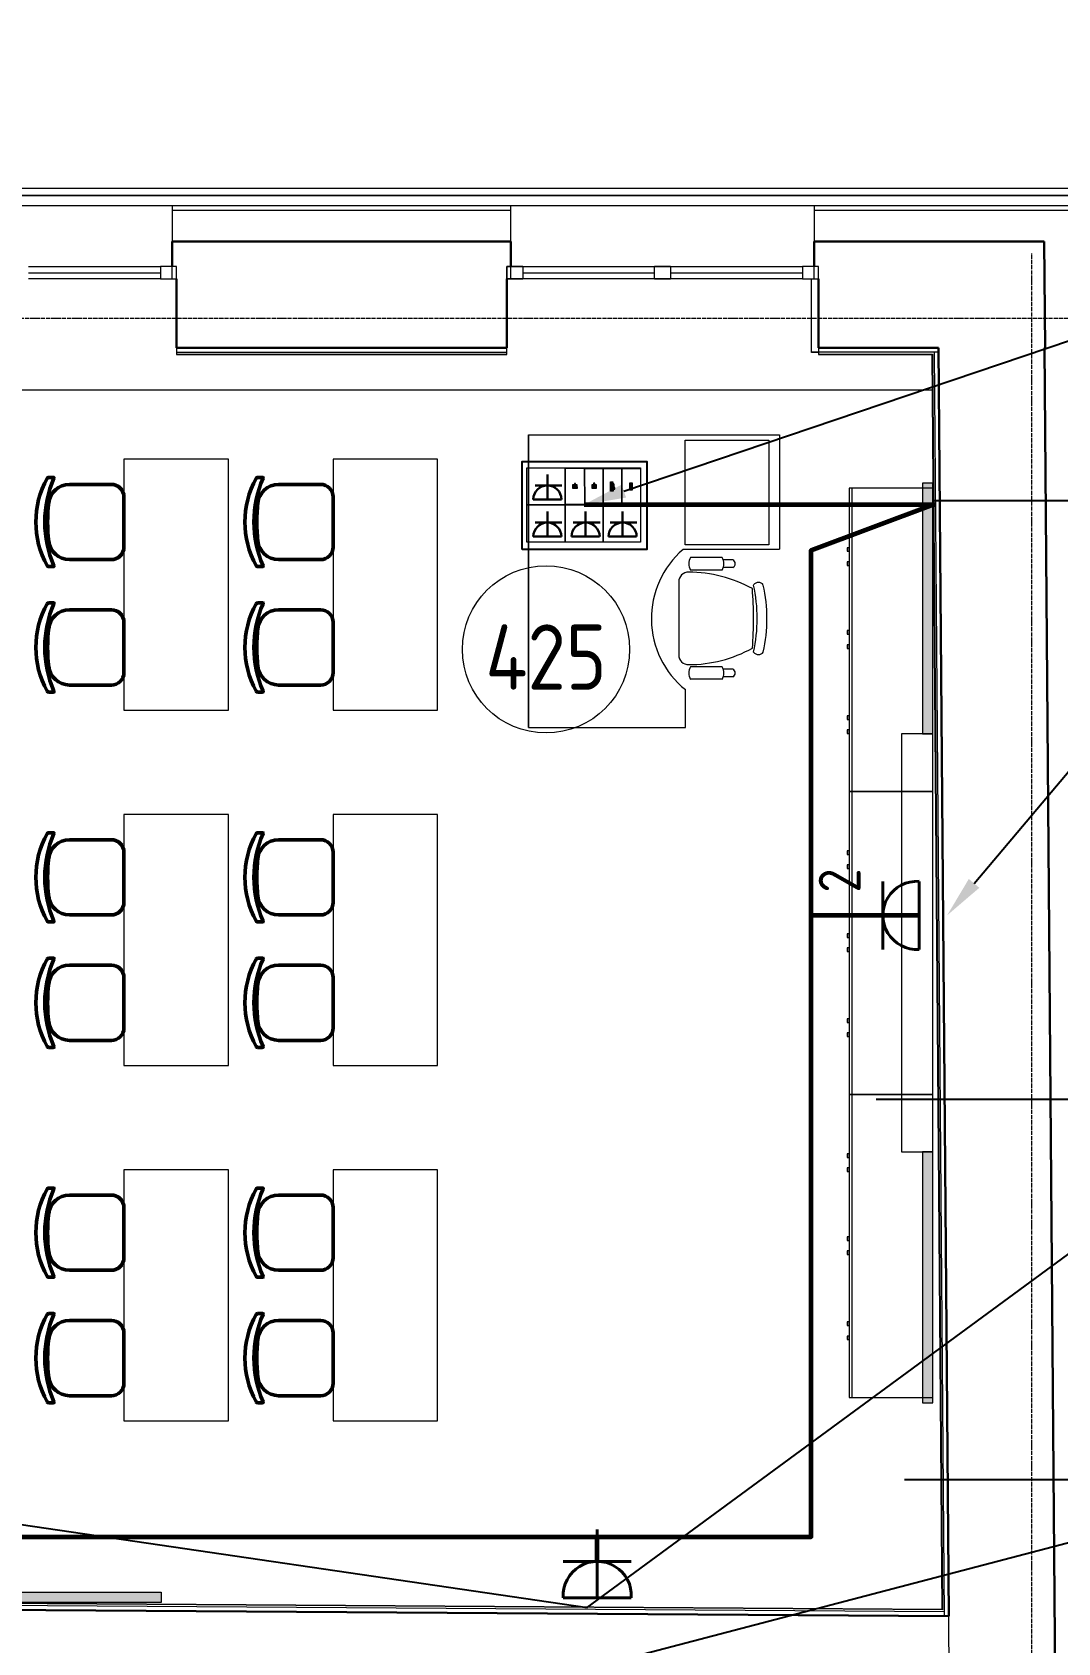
# Model space of a CAD drawing. Header units: millimetres. Extents: x -32 to 417638015, y -35 to 175284279.
# Drawn here: x 417441237 to 417446141, y 175268493 to 175276199 of the extents above; entities that cross this region are included whole.
import ezdxf
from ezdxf import colors
from ezdxf.entities.mleader import LeaderData, LeaderLine
from ezdxf.math import Vec2, Vec3

# ---------------------------------------------------------------- set-up
doc = ezdxf.new("R2010")
doc.units = ezdxf.units.MM
doc.linetypes.add('ADSK_Линия сетки', pattern=[25, 20, -2.5, 0, -2.5])
for name, color, linetype, lineweight in [('_ Окна', 7, 'Continuous', 9), ('_ЭМ_В полу', 26, 'Кабель в трубе', 60), ('_ЭМ_гофра', 5, 'Continuous', 60), ('Аннотация', 7, 'Continuous', 18), ('Окна', 7, 'Continuous', 9), ('Оси', 253, 'Continuous', 9), ('Перекрытие', 7, 'Continuous', 18), ('Стены внутренние', 7, 'Continuous', 18), ('Стены наружные', 7, 'Continuous', 18), ('Стены несущие', 7, 'Continuous', 30), ('Стены отделка', 7, 'Continuous', 30), ('Стены штриховка', 7, 'Continuous', 9), ('ТХ', 5, 'Continuous', 0), ('ТХ_Задание ЭОМ_СС', 6, 'Continuous', 0), ('ШТРИХОВКА', 252, 'Continuous', 15), ('Электро', 250, 'Continuous', 25), ('ЭМ', 5, 'Continuous', 40), ('ЭОМ_Кабель Быт. розеток', 5, 'Continuous', 30), ('ЭОМ_Кабель для СУП', 150, 'Continuous', 9)]:
    doc.layers.add(name, color=color, linetype=linetype, lineweight=lineweight)
for name, color, linetype in [('_ЭМ_Надписи', 7, 'Continuous'), ('PDF _СС_розетки', 7, 'Continuous'), ('ВНУТРЯНКА', 1, 'Continuous')]:
    doc.layers.add(name, color=color, linetype=linetype)
doc.layers.add('PDF _ЭОМ _розетки', color=7, linetype='Continuous', true_color=0xeb0000)
doc.layers.add('Линии', color=7, linetype='Continuous', lineweight=9, true_color=0x00a600)
doc.styles.add('ELine', font='txt.shx')
doc.styles.add('GOST Common', font='GOST_Common.ttf', dxfattribs={"width": 0.9, "height": 350})
doc.styles.add('ЭОМ', font='isocpeur.ttf', dxfattribs={"width": 0.85, "height": 250})
doc.linetypes.add('TRAY', pattern='A,12.119257,["_",ELine,S=4.5,R=90,X=0,Y=-1.555839],0.750382,["_",ELine,S=4.5,R=0,X=0,Y=-0.805849],1.314849,["_",ELine,S=4.5,R=0,X=0,Y=-0.805849],2.250029,["_",ELine,S=4.5,R=90,X=0,Y=-1.555839],13.565483', length=30)
doc.linetypes.add('Кабель в трубе', pattern='A,8,[133,ltypeshp.shx,S=1,R=0,X=10,Y=1.3],-3,[130,ltypeshp.shx,S=1.5,R=-45,X=-1.5,Y=0],8', length=19)

# ---------------------------------------------------------------- blocks, each defined once
blk = doc.blocks.new('_ЭМ_ТХ2_4 Этаж')
at = {"lineweight": 0}
h = blk.add_hatch(color=8, dxfattribs=at)
h.dxf.hatch_style = 1
h.paths.add_polyline_path([(61292, 42347.2), (61242, 42347.2), (61242, 41147.2), (61292, 41147.2)])
h = blk.add_hatch(color=8, dxfattribs=at)
h.dxf.hatch_style = 1
h.paths.add_polyline_path([(61292, 39147.2), (61242, 39147.2), (61242, 37947.2), (61292, 37947.2)])
h = blk.add_hatch(color=8, dxfattribs=at)
h.dxf.hatch_style = 1
h.paths.add_polyline_path([(57601.1, 37041.7), (57601.1, 36991.7), (56401.1, 36991.7), (56401.1, 37041.7)])
at = {"color": 8, "linetype": 'Continuous', "lineweight": 5}
for p, q in [((59357.8, 41178.3), (59357.8, 42578.3)), ((59357.8, 42578.3), (59357.8, 41178.3)), ((59357.8, 42578.3), (60557.8, 42578.3)), ((60557.8, 42578.3), (60557.8, 42030.4)), ((60096.8, 42030.4), (60557.8, 42030.4)), ((60107.8, 41178.3), (60107.8, 41359.2)), ((59357.8, 41178.3), (60107.8, 41178.3)), ((59357.8, 41178.3), (60107.8, 41178.3))]:
    blk.add_line(p, q, dxfattribs=at)
at = {"color": 8, "linetype": 'ByBlock', "lineweight": -2}
for p, q in [((57063.8, 42374.6), (57085.5, 42374.6)), ((57063.8, 42374.6), (57085.5, 42374.6)), ((57362.8, 42341.1), (57162.5, 42341.1)), ((57362.8, 42341.1), (57162.5, 42341.1)), ((58063.8, 42374.6), (58085.5, 42374.6)), ((58063.8, 42374.6), (58085.5, 42374.6)), ((58362.8, 42341.1), (58162.5, 42341.1)), ((58362.8, 42341.1), (58162.5, 42341.1)), ((57422.8, 42281.2), (57422.8, 42041.1)), ((57422.8, 42281.2), (57422.8, 42041.1)), ((58422.8, 42281.2), (58422.8, 42041.1)), ((58422.8, 42281.2), (58422.8, 42041.1)), ((57063.8, 41947.6), (57085.5, 41947.6)), ((57063.8, 41947.6), (57085.5, 41947.6)), ((57362.8, 41981.1), (57162.5, 41981.1)), ((57362.8, 41981.1), (57162.5, 41981.1)), ((58063.8, 41947.6), (58085.5, 41947.6)), ((58063.8, 41947.6), (58085.5, 41947.6)), ((58362.8, 41981.1), (58162.5, 41981.1)), ((58362.8, 41981.1), (58162.5, 41981.1)), ((57063.8, 41774.6), (57085.5, 41774.6)), ((57063.8, 41774.6), (57085.5, 41774.6)), ((58063.8, 41774.6), (58085.5, 41774.6)), ((58063.8, 41774.6), (58085.5, 41774.6)), ((57362.8, 41741.1), (57162.5, 41741.1)), ((57362.8, 41741.1), (57162.5, 41741.1)), ((58362.8, 41741.1), (58162.5, 41741.1)), ((58362.8, 41741.1), (58162.5, 41741.1)), ((57422.8, 41681.2), (57422.8, 41441.1)), ((57422.8, 41681.2), (57422.8, 41441.1)), ((58422.8, 41681.2), (58422.8, 41441.1)), ((58422.8, 41681.2), (58422.8, 41441.1)), ((57362.8, 41381.1), (57162.5, 41381.1)), ((57362.8, 41381.1), (57162.5, 41381.1)), ((58362.8, 41381.1), (58162.5, 41381.1)), ((58362.8, 41381.1), (58162.5, 41381.1)), ((57063.8, 41347.6), (57085.5, 41347.6)), ((57063.8, 41347.6), (57085.5, 41347.6)), ((58063.8, 41347.6), (58085.5, 41347.6)), ((58063.8, 41347.6), (58085.5, 41347.6)), ((57063.8, 40674.6), (57085.5, 40674.6)), ((57063.8, 40674.6), (57085.5, 40674.6)), ((57362.8, 40641.1), (57162.5, 40641.1)), ((57362.8, 40641.1), (57162.5, 40641.1)), ((58063.8, 40674.6), (58085.5, 40674.6)), ((58063.8, 40674.6), (58085.5, 40674.6)), ((58362.8, 40641.1), (58162.5, 40641.1)), ((58362.8, 40641.1), (58162.5, 40641.1)), ((57422.8, 40581.2), (57422.8, 40341.1)), ((57422.8, 40581.2), (57422.8, 40341.1)), ((58422.8, 40581.2), (58422.8, 40341.1)), ((58422.8, 40581.2), (58422.8, 40341.1)), ((57063.8, 40247.6), (57085.5, 40247.6)), ((57063.8, 40247.6), (57085.5, 40247.6)), ((57362.8, 40281.1), (57162.5, 40281.1)), ((57362.8, 40281.1), (57162.5, 40281.1)), ((58063.8, 40247.6), (58085.5, 40247.6)), ((58063.8, 40247.6), (58085.5, 40247.6)), ((58362.8, 40281.1), (58162.5, 40281.1)), ((58362.8, 40281.1), (58162.5, 40281.1)), ((57063.8, 40074.6), (57085.5, 40074.6)), ((57063.8, 40074.6), (57085.5, 40074.6)), ((58063.8, 40074.6), (58085.5, 40074.6)), ((58063.8, 40074.6), (58085.5, 40074.6)), ((57362.8, 40041.1), (57162.5, 40041.1)), ((57362.8, 40041.1), (57162.5, 40041.1)), ((58362.8, 40041.1), (58162.5, 40041.1)), ((58362.8, 40041.1), (58162.5, 40041.1)), ((57422.8, 39981.2), (57422.8, 39741.1)), ((57422.8, 39981.2), (57422.8, 39741.1)), ((58422.8, 39981.2), (58422.8, 39741.1)), ((58422.8, 39981.2), (58422.8, 39741.1)), ((57063.8, 39647.6), (57085.5, 39647.6)), ((57063.8, 39647.6), (57085.5, 39647.6)), ((57362.8, 39681.1), (57162.5, 39681.1)), ((57362.8, 39681.1), (57162.5, 39681.1)), ((58063.8, 39647.6), (58085.5, 39647.6)), ((58063.8, 39647.6), (58085.5, 39647.6)), ((58362.8, 39681.1), (58162.5, 39681.1)), ((58362.8, 39681.1), (58162.5, 39681.1)), ((57063.8, 38974.6), (57085.5, 38974.6)), ((57063.8, 38974.6), (57085.5, 38974.6)), ((57362.8, 38941.1), (57162.5, 38941.1)), ((57362.8, 38941.1), (57162.5, 38941.1)), ((58063.8, 38974.6), (58085.5, 38974.6)), ((58063.8, 38974.6), (58085.5, 38974.6)), ((58362.8, 38941.1), (58162.5, 38941.1)), ((58362.8, 38941.1), (58162.5, 38941.1)), ((57422.8, 38881.2), (57422.8, 38641.1)), ((57422.8, 38881.2), (57422.8, 38641.1)), ((58422.8, 38881.2), (58422.8, 38641.1)), ((58422.8, 38881.2), (58422.8, 38641.1)), ((57063.8, 38547.6), (57085.5, 38547.6)), ((57063.8, 38547.6), (57085.5, 38547.6)), ((57362.8, 38581.1), (57162.5, 38581.1)), ((57362.8, 38581.1), (57162.5, 38581.1)), ((58063.8, 38547.6), (58085.5, 38547.6)), ((58063.8, 38547.6), (58085.5, 38547.6)), ((58362.8, 38581.1), (58162.5, 38581.1)), ((58362.8, 38581.1), (58162.5, 38581.1)), ((57063.8, 38374.6), (57085.5, 38374.6)), ((57063.8, 38374.6), (57085.5, 38374.6)), ((58063.8, 38374.6), (58085.5, 38374.6)), ((58063.8, 38374.6), (58085.5, 38374.6)), ((57362.8, 38341.1), (57162.5, 38341.1)), ((57362.8, 38341.1), (57162.5, 38341.1)), ((58362.8, 38341.1), (58162.5, 38341.1)), ((58362.8, 38341.1), (58162.5, 38341.1)), ((57422.8, 38281.2), (57422.8, 38041.1)), ((57422.8, 38281.2), (57422.8, 38041.1)), ((58422.8, 38281.2), (58422.8, 38041.1)), ((58422.8, 38281.2), (58422.8, 38041.1)), ((57063.8, 37947.6), (57085.5, 37947.6)), ((57063.8, 37947.6), (57085.5, 37947.6)), ((57362.8, 37981.1), (57162.5, 37981.1)), ((57362.8, 37981.1), (57162.5, 37981.1)), ((58063.8, 37947.6), (58085.5, 37947.6)), ((58063.8, 37947.6), (58085.5, 37947.6)), ((58362.8, 37981.1), (58162.5, 37981.1)), ((58362.8, 37981.1), (58162.5, 37981.1))]:
    blk.add_line(p, q, dxfattribs=at)
at = {"color": 8, "linetype": 'Continuous'}
for p, q in [((60904, 42322.2), (60904, 40872.2)), ((60283.6, 41991.6), (60132.4, 41991.6)), ((60283.6, 41931.3), (60132.4, 41931.3)), ((60334.9, 41942.8), (60289.2, 41942.8)), ((60335, 41979.5), (60289.4, 41979.5)), ((60076.2, 41875), (60076.2, 41524.9)), ((60283.6, 41468.6), (60132.4, 41468.6)), ((60334.9, 41457.1), (60289.2, 41457.1)), ((60283.6, 41408.4), (60132.4, 41408.4)), ((60335, 41420.4), (60289.4, 41420.4)), ((60904, 40872.2), (60904, 39422.2)), ((60904, 39422.2), (60904, 37972.2))]:
    blk.add_line(p, q, dxfattribs=at)
at = {"color": 8, "linetype": 'Continuous', "lineweight": 5}
for points in [[(60506.5, 42551.9), (60506.5, 42051.9), (60106.5, 42051.9), (60106.5, 42551.9)], [(61142, 41147.2), (61142, 39147.2), (61292, 39147.2), (61292, 41147.2)]]:
    blk.add_lwpolyline(points, close=True, dxfattribs=at)
at = {"color": 8, "linetype": 'Continuous'}
for points in [[(61292, 42322.2), (60892, 42322.2), (60892, 40872.2), (61292, 40872.2)], [(60892, 42020.8), (60892, 42038.2), (60881.7, 42038.2), (60881.7, 42020.8)], [(60892, 41953.1), (60892, 41970.5), (60881.7, 41970.5), (60881.7, 41953.1)], [(60892, 41623.9), (60892, 41641.3), (60881.7, 41641.3), (60881.7, 41623.9)], [(60892, 41556.3), (60892, 41573.6), (60881.7, 41573.6), (60881.7, 41556.3)], [(60892, 41216.9), (60892, 41234.3), (60881.7, 41234.3), (60881.7, 41216.9)], [(60892, 41149.2), (60892, 41166.6), (60881.7, 41166.6), (60881.7, 41149.2)], [(61292, 40872.2), (60892, 40872.2), (60892, 39422.2), (61292, 39422.2)], [(60892, 40570.8), (60892, 40588.2), (60881.7, 40588.2), (60881.7, 40570.8)], [(60892, 40503.1), (60892, 40520.5), (60881.7, 40520.5), (60881.7, 40503.1)], [(60892, 40173.9), (60892, 40191.3), (60881.7, 40191.3), (60881.7, 40173.9)], [(60892, 40106.3), (60892, 40123.6), (60881.7, 40123.6), (60881.7, 40106.3)], [(60892, 39766.9), (60892, 39784.3), (60881.7, 39784.3), (60881.7, 39766.9)], [(60892, 39699.2), (60892, 39716.6), (60881.7, 39716.6), (60881.7, 39699.2)], [(61292, 39422.2), (60892, 39422.2), (60892, 37972.2), (61292, 37972.2)], [(60892, 39120.8), (60892, 39138.2), (60881.7, 39138.2), (60881.7, 39120.8)], [(60892, 39053.1), (60892, 39070.5), (60881.7, 39070.5), (60881.7, 39053.1)], [(60892, 38723.9), (60892, 38741.3), (60881.7, 38741.3), (60881.7, 38723.9)], [(60892, 38656.3), (60892, 38673.6), (60881.7, 38673.6), (60881.7, 38656.3)], [(60892, 38316.9), (60892, 38334.3), (60881.7, 38334.3), (60881.7, 38316.9)], [(60892, 38249.2), (60892, 38266.6), (60881.7, 38266.6), (60881.7, 38249.2)]]:
    blk.add_lwpolyline(points, close=True, dxfattribs=at)
at = {"color": 8, "lineweight": 0}
for points in [[(61292, 42347.2), (61242, 42347.2), (61242, 41147.2), (61292, 41147.2), (61292, 42347.2)], [(61292, 39147.2), (61242, 39147.2), (61242, 37947.2), (61292, 37947.2), (61292, 39147.2)], [(57601.1, 37041.7), (57601.1, 36991.7), (56401.1, 36991.7), (56401.1, 37041.7), (57601.1, 37041.7)]]:
    blk.add_lwpolyline(points, dxfattribs=at)
at = {"color": 8, "linetype": 'ByBlock', "lineweight": -2}
for centre, radius, start, end in [((57431.8, 42161.1), 430.5, 150.99166, 209.00834), ((57431.8, 42161.1), 430.5, 150.99166, 209.00834), ((57565.1, 42161.1), 520.8, 156.31951, 203.68049), ((57565.1, 42161.1), 520.8, 156.31951, 203.68049), ((57063.8, 42364.6), 10, 90, 148.06825), ((57063.8, 42364.6), 10, 90, 148.06825), ((57162.5, 42241.1), 100, 90, 174.25844), ((57162.5, 42241.1), 100, 90, 174.25844), ((57085.5, 42371.6), 3, 333.89783, 90), ((57085.5, 42371.6), 3, 333.89783, 90), ((57362.8, 42281.1), 60, 0, 90), ((57362.8, 42281.1), 60, 0, 90), ((58431.8, 42161.1), 430.5, 150.99166, 209.00834), ((58431.8, 42161.1), 430.5, 150.99166, 209.00834), ((58565.1, 42161.1), 520.8, 156.31951, 203.68049), ((58565.1, 42161.1), 520.8, 156.31951, 203.68049), ((58063.8, 42364.6), 10, 90, 148.06825), ((58063.8, 42364.6), 10, 90, 148.06825), ((58162.5, 42241.1), 100, 90, 174.25844), ((58162.5, 42241.1), 100, 90, 174.25844), ((58085.5, 42371.6), 3, 333.89783, 90), ((58085.5, 42371.6), 3, 333.89783, 90), ((58362.8, 42281.1), 60, 0, 90), ((58362.8, 42281.1), 60, 0, 90), ((57858.3, 42161.1), 800.4, 173.24698, 186.75302), ((57858.3, 42161.1), 800.4, 173.24698, 186.75302), ((58858.3, 42161.1), 800.4, 173.24698, 186.75302), ((58858.3, 42161.1), 800.4, 173.24698, 186.75302), ((57162.5, 42081.1), 100, 185.74156, 270), ((57162.5, 42081.1), 100, 185.74156, 270), ((57362.8, 42041.1), 60, 270, 0), ((57362.8, 42041.1), 60, 270, 0), ((58162.5, 42081.1), 100, 185.74156, 270), ((58162.5, 42081.1), 100, 185.74156, 270), ((58362.8, 42041.1), 60, 270, 0), ((58362.8, 42041.1), 60, 270, 0), ((57063.8, 41957.6), 10, 211.93175, 270), ((57063.8, 41957.6), 10, 211.93175, 270), ((57085.5, 41950.6), 3, 270, 26.10217), ((57085.5, 41950.6), 3, 270, 26.10217), ((58063.8, 41957.6), 10, 211.93175, 270), ((58063.8, 41957.6), 10, 211.93175, 270), ((58085.5, 41950.6), 3, 270, 26.10217), ((58085.5, 41950.6), 3, 270, 26.10217), ((57431.8, 41561.1), 430.5, 150.99166, 209.00834), ((57431.8, 41561.1), 430.5, 150.99166, 209.00834), ((57565.1, 41561.1), 520.8, 156.31951, 203.68049), ((57565.1, 41561.1), 520.8, 156.31951, 203.68049), ((57063.8, 41764.6), 10, 90, 148.06825), ((57063.8, 41764.6), 10, 90, 148.06825), ((57085.5, 41771.6), 3, 333.89783, 90), ((57085.5, 41771.6), 3, 333.89783, 90), ((58431.8, 41561.1), 430.5, 150.99166, 209.00834), ((58431.8, 41561.1), 430.5, 150.99166, 209.00834), ((58565.1, 41561.1), 520.8, 156.31951, 203.68049), ((58565.1, 41561.1), 520.8, 156.31951, 203.68049), ((58063.8, 41764.6), 10, 90, 148.06825), ((58063.8, 41764.6), 10, 90, 148.06825), ((58085.5, 41771.6), 3, 333.89783, 90), ((58085.5, 41771.6), 3, 333.89783, 90), ((57162.5, 41641.1), 100, 90, 174.25844), ((57162.5, 41641.1), 100, 90, 174.25844), ((57362.8, 41681.1), 60, 0, 90), ((57362.8, 41681.1), 60, 0, 90), ((58162.5, 41641.1), 100, 90, 174.25844), ((58162.5, 41641.1), 100, 90, 174.25844), ((58362.8, 41681.1), 60, 0, 90), ((58362.8, 41681.1), 60, 0, 90), ((57858.3, 41561.1), 800.4, 173.24698, 186.75302), ((57858.3, 41561.1), 800.4, 173.24698, 186.75302), ((58858.3, 41561.1), 800.4, 173.24698, 186.75302), ((58858.3, 41561.1), 800.4, 173.24698, 186.75302), ((57162.5, 41481.1), 100, 185.74156, 270), ((57162.5, 41481.1), 100, 185.74156, 270), ((58162.5, 41481.1), 100, 185.74156, 270), ((58162.5, 41481.1), 100, 185.74156, 270), ((57362.8, 41441.1), 60, 270, 0), ((57362.8, 41441.1), 60, 270, 0), ((58362.8, 41441.1), 60, 270, 0), ((58362.8, 41441.1), 60, 270, 0), ((57063.8, 41357.6), 10, 211.93175, 270), ((57063.8, 41357.6), 10, 211.93175, 270), ((57085.5, 41350.6), 3, 270, 26.10217), ((57085.5, 41350.6), 3, 270, 26.10217), ((58063.8, 41357.6), 10, 211.93175, 270), ((58063.8, 41357.6), 10, 211.93175, 270), ((58085.5, 41350.6), 3, 270, 26.10217), ((58085.5, 41350.6), 3, 270, 26.10217), ((57431.8, 40461.1), 430.5, 150.99166, 209.00834), ((57431.8, 40461.1), 430.5, 150.99166, 209.00834), ((57565.1, 40461.1), 520.8, 156.31951, 203.68049), ((57565.1, 40461.1), 520.8, 156.31951, 203.68049), ((57063.8, 40664.6), 10, 90, 148.06825), ((57063.8, 40664.6), 10, 90, 148.06825), ((57162.5, 40541.1), 100, 90, 174.25844), ((57162.5, 40541.1), 100, 90, 174.25844), ((57085.5, 40671.6), 3, 333.89783, 90), ((57085.5, 40671.6), 3, 333.89783, 90), ((57362.8, 40581.1), 60, 0, 90), ((57362.8, 40581.1), 60, 0, 90), ((58431.8, 40461.1), 430.5, 150.99166, 209.00834), ((58431.8, 40461.1), 430.5, 150.99166, 209.00834), ((58565.1, 40461.1), 520.8, 156.31951, 203.68049), ((58565.1, 40461.1), 520.8, 156.31951, 203.68049), ((58063.8, 40664.6), 10, 90, 148.06825), ((58063.8, 40664.6), 10, 90, 148.06825), ((58162.5, 40541.1), 100, 90, 174.25844), ((58162.5, 40541.1), 100, 90, 174.25844), ((58085.5, 40671.6), 3, 333.89783, 90), ((58085.5, 40671.6), 3, 333.89783, 90), ((58362.8, 40581.1), 60, 0, 90), ((58362.8, 40581.1), 60, 0, 90), ((57858.3, 40461.1), 800.4, 173.24698, 186.75302), ((57858.3, 40461.1), 800.4, 173.24698, 186.75302), ((58858.3, 40461.1), 800.4, 173.24698, 186.75302), ((58858.3, 40461.1), 800.4, 173.24698, 186.75302), ((57162.5, 40381.1), 100, 185.74156, 270), ((57162.5, 40381.1), 100, 185.74156, 270), ((57362.8, 40341.1), 60, 270, 0), ((57362.8, 40341.1), 60, 270, 0), ((58162.5, 40381.1), 100, 185.74156, 270), ((58162.5, 40381.1), 100, 185.74156, 270), ((58362.8, 40341.1), 60, 270, 0), ((58362.8, 40341.1), 60, 270, 0), ((57063.8, 40257.6), 10, 211.93175, 270), ((57063.8, 40257.6), 10, 211.93175, 270), ((57085.5, 40250.6), 3, 270, 26.10217), ((57085.5, 40250.6), 3, 270, 26.10217), ((58063.8, 40257.6), 10, 211.93175, 270), ((58063.8, 40257.6), 10, 211.93175, 270), ((58085.5, 40250.6), 3, 270, 26.10217), ((58085.5, 40250.6), 3, 270, 26.10217), ((57431.8, 39861.1), 430.5, 150.99166, 209.00834), ((57431.8, 39861.1), 430.5, 150.99166, 209.00834), ((57565.1, 39861.1), 520.8, 156.31951, 203.68049), ((57565.1, 39861.1), 520.8, 156.31951, 203.68049), ((57063.8, 40064.6), 10, 90, 148.06825), ((57063.8, 40064.6), 10, 90, 148.06825), ((57085.5, 40071.6), 3, 333.89783, 90), ((57085.5, 40071.6), 3, 333.89783, 90), ((58431.8, 39861.1), 430.5, 150.99166, 209.00834), ((58431.8, 39861.1), 430.5, 150.99166, 209.00834), ((58565.1, 39861.1), 520.8, 156.31951, 203.68049), ((58565.1, 39861.1), 520.8, 156.31951, 203.68049), ((58063.8, 40064.6), 10, 90, 148.06825), ((58063.8, 40064.6), 10, 90, 148.06825), ((58085.5, 40071.6), 3, 333.89783, 90), ((58085.5, 40071.6), 3, 333.89783, 90), ((57162.5, 39941.1), 100, 90, 174.25844), ((57162.5, 39941.1), 100, 90, 174.25844), ((57362.8, 39981.1), 60, 0, 90), ((57362.8, 39981.1), 60, 0, 90), ((58162.5, 39941.1), 100, 90, 174.25844), ((58162.5, 39941.1), 100, 90, 174.25844), ((58362.8, 39981.1), 60, 0, 90), ((58362.8, 39981.1), 60, 0, 90), ((57858.3, 39861.1), 800.4, 173.24698, 186.75302), ((57858.3, 39861.1), 800.4, 173.24698, 186.75302), ((58858.3, 39861.1), 800.4, 173.24698, 186.75302), ((58858.3, 39861.1), 800.4, 173.24698, 186.75302), ((57162.5, 39781.1), 100, 185.74156, 270), ((57162.5, 39781.1), 100, 185.74156, 270), ((58162.5, 39781.1), 100, 185.74156, 270), ((58162.5, 39781.1), 100, 185.74156, 270), ((57362.8, 39741.1), 60, 270, 0), ((57362.8, 39741.1), 60, 270, 0), ((58362.8, 39741.1), 60, 270, 0), ((58362.8, 39741.1), 60, 270, 0), ((57063.8, 39657.6), 10, 211.93175, 270), ((57063.8, 39657.6), 10, 211.93175, 270), ((57085.5, 39650.6), 3, 270, 26.10217), ((57085.5, 39650.6), 3, 270, 26.10217), ((58063.8, 39657.6), 10, 211.93175, 270), ((58063.8, 39657.6), 10, 211.93175, 270), ((58085.5, 39650.6), 3, 270, 26.10217), ((58085.5, 39650.6), 3, 270, 26.10217), ((57431.8, 38761.1), 430.5, 150.99166, 209.00834), ((57431.8, 38761.1), 430.5, 150.99166, 209.00834), ((57565.1, 38761.1), 520.8, 156.31951, 203.68049), ((57565.1, 38761.1), 520.8, 156.31951, 203.68049), ((57063.8, 38964.6), 10, 90, 148.06825), ((57063.8, 38964.6), 10, 90, 148.06825), ((57162.5, 38841.1), 100, 90, 174.25844), ((57162.5, 38841.1), 100, 90, 174.25844), ((57085.5, 38971.6), 3, 333.89783, 90), ((57085.5, 38971.6), 3, 333.89783, 90), ((57362.8, 38881.1), 60, 0, 90), ((57362.8, 38881.1), 60, 0, 90), ((58431.8, 38761.1), 430.5, 150.99166, 209.00834), ((58431.8, 38761.1), 430.5, 150.99166, 209.00834), ((58565.1, 38761.1), 520.8, 156.31951, 203.68049), ((58565.1, 38761.1), 520.8, 156.31951, 203.68049), ((58063.8, 38964.6), 10, 90, 148.06825), ((58063.8, 38964.6), 10, 90, 148.06825), ((58162.5, 38841.1), 100, 90, 174.25844), ((58162.5, 38841.1), 100, 90, 174.25844), ((58085.5, 38971.6), 3, 333.89783, 90), ((58085.5, 38971.6), 3, 333.89783, 90), ((58362.8, 38881.1), 60, 0, 90), ((58362.8, 38881.1), 60, 0, 90), ((57858.3, 38761.1), 800.4, 173.24698, 186.75302), ((57858.3, 38761.1), 800.4, 173.24698, 186.75302), ((58858.3, 38761.1), 800.4, 173.24698, 186.75302), ((58858.3, 38761.1), 800.4, 173.24698, 186.75302), ((57162.5, 38681.1), 100, 185.74156, 270), ((57162.5, 38681.1), 100, 185.74156, 270), ((57362.8, 38641.1), 60, 270, 0), ((57362.8, 38641.1), 60, 270, 0), ((58162.5, 38681.1), 100, 185.74156, 270), ((58162.5, 38681.1), 100, 185.74156, 270), ((58362.8, 38641.1), 60, 270, 0), ((58362.8, 38641.1), 60, 270, 0), ((57063.8, 38557.6), 10, 211.93175, 270), ((57063.8, 38557.6), 10, 211.93175, 270), ((57085.5, 38550.6), 3, 270, 26.10217), ((57085.5, 38550.6), 3, 270, 26.10217), ((58063.8, 38557.6), 10, 211.93175, 270), ((58063.8, 38557.6), 10, 211.93175, 270), ((58085.5, 38550.6), 3, 270, 26.10217), ((58085.5, 38550.6), 3, 270, 26.10217), ((57063.8, 38364.6), 10, 90, 148.06825), ((57063.8, 38364.6), 10, 90, 148.06825), ((57085.5, 38371.6), 3, 333.89783, 90), ((57085.5, 38371.6), 3, 333.89783, 90), ((58063.8, 38364.6), 10, 90, 148.06825), ((58063.8, 38364.6), 10, 90, 148.06825), ((58085.5, 38371.6), 3, 333.89783, 90), ((58085.5, 38371.6), 3, 333.89783, 90), ((57431.8, 38161.1), 430.5, 150.99166, 209.00834), ((57431.8, 38161.1), 430.5, 150.99166, 209.00834), ((57565.1, 38161.1), 520.8, 156.31951, 203.68049), ((57565.1, 38161.1), 520.8, 156.31951, 203.68049), ((57162.5, 38241.1), 100, 90, 174.25844), ((57162.5, 38241.1), 100, 90, 174.25844), ((57362.8, 38281.1), 60, 0, 90), ((57362.8, 38281.1), 60, 0, 90), ((58431.8, 38161.1), 430.5, 150.99166, 209.00834), ((58431.8, 38161.1), 430.5, 150.99166, 209.00834), ((58565.1, 38161.1), 520.8, 156.31951, 203.68049), ((58565.1, 38161.1), 520.8, 156.31951, 203.68049), ((58162.5, 38241.1), 100, 90, 174.25844), ((58162.5, 38241.1), 100, 90, 174.25844), ((58362.8, 38281.1), 60, 0, 90), ((58362.8, 38281.1), 60, 0, 90), ((57858.3, 38161.1), 800.4, 173.24698, 186.75302), ((57858.3, 38161.1), 800.4, 173.24698, 186.75302), ((58858.3, 38161.1), 800.4, 173.24698, 186.75302), ((58858.3, 38161.1), 800.4, 173.24698, 186.75302), ((57162.5, 38081.1), 100, 185.74156, 270), ((57162.5, 38081.1), 100, 185.74156, 270), ((58162.5, 38081.1), 100, 185.74156, 270), ((58162.5, 38081.1), 100, 185.74156, 270), ((57362.8, 38041.1), 60, 270, 0), ((57362.8, 38041.1), 60, 270, 0), ((58362.8, 38041.1), 60, 270, 0), ((58362.8, 38041.1), 60, 270, 0), ((57063.8, 37957.6), 10, 211.93175, 270), ((57063.8, 37957.6), 10, 211.93175, 270), ((57085.5, 37950.6), 3, 270, 26.10217), ((57085.5, 37950.6), 3, 270, 26.10217), ((58063.8, 37957.6), 10, 211.93175, 270), ((58063.8, 37957.6), 10, 211.93175, 270), ((58085.5, 37950.6), 3, 270, 26.10217), ((58085.5, 37950.6), 3, 270, 26.10217)]:
    blk.add_arc(centre, radius, start, end, dxfattribs=at)
at = {"color": 8, "linetype": 'Continuous', "lineweight": 5}
blk.add_arc((60382.1, 41699.3), 437, 130.76329, 231.11011, dxfattribs=at)
at = {"color": 8, "linetype": 'Continuous'}
for centre, radius, start, end in [((60121.6, 41875.6), 45.4, 87.81347, 180.74787), ((60124.6, 41296.5), 624.5, 60.90677, 90.12147), ((60182.4, 41961.4), 58.4, 148.95097, 211.04877), ((60233.6, 41961.4), 58.4, 328.95098, 31.04877), ((60326.4, 41961.2), 20.2, 294.89545, 65.33537), ((58672.2, 41699.2), 1761.9, 355.39382, 4.65462), ((60457.3, 41843.9), 28.1, 34.29147, 145.70827), ((59704, 41699.2), 747.5, 347.60199, 12.39777), ((59750.5, 41699.2), 747.5, 347.60199, 12.39777), ((60124.6, 42103.4), 624.5, 269.87797, 299.10589), ((60457.3, 41554.6), 28.1, 214.29007, 325.70964), ((60121.6, 41524.3), 45.4, 179.25187, 272.18664), ((60182.4, 41438.5), 58.4, 148.95097, 211.04877), ((60233.6, 41438.5), 58.4, 328.95101, 31.04877), ((60326.5, 41438.7), 20.2, 294.89545, 65.33537)]:
    blk.add_arc(centre, radius, start, end, dxfattribs=at)
at = {"layer": 'ТХ', "color": 8}
for p, q in [((57922.8, 42461.2), (57422.8, 42461.2)), ((57422.8, 42461.2), (57422.8, 41261.2)), ((57922.8, 41261.2), (57922.8, 42461.2)), ((58922.8, 42461.2), (58422.8, 42461.2)), ((58422.8, 42461.2), (58422.8, 41261.2)), ((58922.8, 41261.2), (58922.8, 42461.2)), ((57422.8, 41261.2), (57922.8, 41261.2)), ((58422.8, 41261.2), (58922.8, 41261.2)), ((57922.8, 40761.2), (57422.8, 40761.2)), ((57422.8, 40761.2), (57422.8, 39561.2)), ((57922.8, 39561.2), (57922.8, 40761.2)), ((58922.8, 40761.2), (58422.8, 40761.2)), ((58422.8, 40761.2), (58422.8, 39561.2)), ((58922.8, 39561.2), (58922.8, 40761.2)), ((57422.8, 39561.2), (57922.8, 39561.2)), ((58422.8, 39561.2), (58922.8, 39561.2)), ((57922.8, 39061.2), (57422.8, 39061.2)), ((57422.8, 39061.2), (57422.8, 37861.2)), ((57922.8, 37861.2), (57922.8, 39061.2)), ((58922.8, 39061.2), (58422.8, 39061.2)), ((58422.8, 39061.2), (58422.8, 37861.2)), ((58922.8, 37861.2), (58922.8, 39061.2)), ((57422.8, 37861.2), (57922.8, 37861.2)), ((58422.8, 37861.2), (58922.8, 37861.2))]:
    blk.add_line(p, q, dxfattribs=at)
blk = doc.blocks.new('План 4 этажа')
at = {"layer": '_ Окна', "color": 8, "lineweight": 18}
for p, q in [((51689.393, 43622.707), (51689.393, 43562.707)), ((51765.393, 43622.707), (51689.393, 43622.707)), ((51765.393, 43562.707), (51765.393, 43622.707)), ((53345.388, 43562.707), (53345.388, 43622.707)), ((53345.388, 43622.707), (53421.388, 43622.707)), ((53421.388, 43622.707), (53421.388, 43562.707)), ((54052.388, 43562.707), (54052.388, 43622.707)), ((54052.388, 43622.707), (54128.388, 43622.707)), ((54128.388, 43622.707), (54128.388, 43562.707)), ((54759.388, 43622.707), (54759.388, 43562.707)), ((54835.388, 43622.707), (54759.388, 43622.707)), ((54835.388, 43562.707), (54835.388, 43622.707)), ((51689.393, 43562.707), (51765.393, 43562.707)), ((53421.388, 43562.707), (53345.388, 43562.707)), ((54128.388, 43562.707), (54052.388, 43562.707)), ((54759.388, 43562.707), (54835.388, 43562.707))]:
    blk.add_line(p, q, dxfattribs=at)
at = {"layer": '_ Окна', "color": 8}
for p, q in [((51745.393, 43562.707), (51745.393, 43622.707)), ((53365.388, 43562.707), (53365.388, 43622.707)), ((54815.388, 43562.707), (54815.388, 43622.707)), ((51058.393, 43592.707), (51689.393, 43592.707)), ((53421.388, 43592.707), (54052.388, 43592.707)), ((54128.388, 43592.707), (54759.388, 43592.707))]:
    blk.add_line(p, q, dxfattribs=at)
at = {"layer": 'Линии', "color": 8}
blk.add_circle((53532.9, 41790.669), 400, dxfattribs=at)
at = {"layer": 'Окна', "color": 8}
for p, q in [((51058.393, 43622.707), (51689.393, 43622.707)), ((51765.393, 43622.707), (51689.393, 43622.707)), ((51765.393, 43562.707), (51765.393, 43622.707)), ((53345.388, 43622.707), (53345.388, 43562.707)), ((53421.388, 43622.707), (53345.388, 43622.707)), ((53421.388, 43622.707), (54052.388, 43622.707)), ((54128.388, 43622.707), (54052.388, 43622.707)), ((54128.388, 43622.707), (54759.388, 43622.707)), ((54835.388, 43622.707), (54759.388, 43622.707)), ((54835.388, 43562.707), (54835.388, 43622.707)), ((51689.393, 43562.707), (51058.393, 43562.707)), ((51689.393, 43562.707), (51765.393, 43562.707)), ((53345.388, 43562.707), (53421.388, 43562.707)), ((54052.388, 43562.707), (53421.388, 43562.707)), ((54052.388, 43562.707), (54128.388, 43562.707)), ((54759.388, 43562.707), (54128.388, 43562.707)), ((54759.388, 43562.707), (54835.388, 43562.707))]:
    blk.add_line(p, q, dxfattribs=at)
at = {"layer": 'Оси', "color": 8, "linetype": 'ADSK_Линия сетки'}
for p, q in [((55856.505, -3353.101), (55856.505, 43685.833)), ((-10052.178, 43374.489), (56511.792, 43374.489))]:
    blk.add_line(p, q, dxfattribs=at)
at = {"layer": 'Перекрытие', "color": 8}
for p, q in [((54803.294, 43211.739), (54803.294, 43562.707)), ((54835.388, 43211.739), (54803.294, 43211.739)), ((46545.737, 43032.707), (55379.886, 43032.707))]:
    blk.add_line(p, q, dxfattribs=at)
at = {"layer": 'Стены внутренние', "color": 8}
blk.add_line((54835.388, 43212.707), (54803.294, 43212.707), dxfattribs=at)
at = {"layer": 'Стены наружные', "color": 8}
for p, q in [((45768.791, 43997.725), (56169.1, 43997.707)), ((56134.381, 43962.707), (45803.791, 43962.724)), ((45803.793, 43962.706), (56133.84, 43962.707)), ((51745.393, 43912.707), (50295.393, 43912.707)), ((54815.388, 43912.707), (53365.388, 43912.707))]:
    blk.add_line(p, q, dxfattribs=at)
at = {"layer": 'Стены несущие', "color": 8}
for p, q in [((51745.393, 43742.707), (51745.393, 43622.707)), ((53365.388, 43742.707), (51745.393, 43742.707)), ((53365.388, 43622.707), (53365.388, 43742.707)), ((54815.388, 43742.707), (54815.388, 43622.707)), ((55915.612, 43742.707), (54815.388, 43742.707)), ((55919.737, 43232.707), (55915.612, 43742.707)), ((51765.393, 43562.707), (51765.393, 43232.707)), ((53345.388, 43232.707), (53345.388, 43562.707)), ((54835.388, 43562.707), (54835.388, 43232.707)), ((53345.388, 43232.707), (51765.393, 43232.707)), ((55409.72, 43232.707), (54835.388, 43232.707)), ((55409.72, 43232.707), (55458.789, 37165.596)), ((55917.162, 43232.707), (55919.737, 43232.707)), ((55917.162, 43232.707), (55973.858, 36222.623)), ((55458.789, 37165.596), (48629.584, 37210.925))]:
    blk.add_line(p, q, dxfattribs=at)
at = {"layer": 'Стены отделка', "color": 8, "lineweight": 9}
for p, q in [((53365.388, 43912.707), (51745.393, 43912.707)), ((51745.393, 43912.707), (51745.393, 43742.707)), ((53365.388, 43742.707), (53365.388, 43912.707)), ((56084.243, 43912.707), (54815.388, 43912.707)), ((54815.388, 43912.707), (54815.388, 43742.707)), ((55913.037, 43742.707), (55917.162, 43232.707)), ((51765.393, 43232.707), (51765.393, 43200.707)), ((53345.388, 43200.707), (53345.388, 43232.707)), ((54835.388, 43232.707), (54835.388, 43200.707)), ((55410.448, 43212.707), (55410.448, 43232.707)), ((51765.393, 43212.707), (53345.388, 43212.707)), ((51765.393, 43200.707), (53345.388, 43200.707)), ((55410.448, 43212.707), (54835.388, 43212.707)), ((54835.388, 43200.707), (55378.543, 43200.707)), ((55378.543, 43200.707), (55426.531, 37197.811)), ((55438.79, 37165.436), (55390.447, 43212.707)), ((55410.448, 43212.707), (55390.449, 43212.547)), ((55458.789, 37165.596), (55410.448, 43212.707)), ((55426.531, 37197.811), (48629.797, 37242.924)), ((55438.925, 37185.728), (55438.628, 37185.73)), ((55438.79, 37165.436), (55458.789, 37165.596)), ((55438.792, 37165.729), (55438.925, 37185.728))]:
    blk.add_line(p, q, dxfattribs=at)
at = {"layer": 'Стены штриховка', "color": 8}
for p, q in [((51745.393, 43892.707), (53365.388, 43892.707)), ((54815.388, 43892.707), (56061.829, 43892.707)), ((51765.393, 43202.707), (53345.388, 43202.707)), ((54835.388, 43202.707), (55380.527, 43202.707)), ((55380.527, 43202.707), (55428.547, 37195.797)), ((55428.547, 37195.797), (48629.784, 37240.924)), ((55438.628, 37185.73), (48649.717, 37230.792)), ((55461.863, 36785.567), (55458.789, 37165.596))]:
    blk.add_line(p, q, dxfattribs=at)
at = {"layer": 'Аннотация', "color": 8, "lineweight": 9, "insert": (53532.9, 41753.721), "char_height": 312.5, "width": 520.21112, "attachment_point": 5, "line_spacing_factor": 1.022766, "style": 'GOST Common'}
blk.add_mtext('425', dxfattribs=at)
blk = doc.blocks.new('розетк для люка')
at = {"layer": 'ВНУТРЯНКА', "color": 5, "lineweight": 30, "ltscale": 100, "transparency": 33554687}
blk.add_line((-67.1, -58.8), (-67.1, 69), dxfattribs=at)
at = {"layer": 'Электро', "color": 5, "lineweight": 30, "transparency": 33554687}
for p, q in [((0, 0), (-120.1, 0)), ((0, 67.3), (0, -67.3))]:
    blk.add_line(p, q, dxfattribs=at)
blk.add_ellipse((0.1, 0), major_axis=(47.6, 47.6), ratio=1, start_param=0.787621, end_param=3.924768, dxfattribs=at)
blk = doc.blocks.new('Люк на 6 мест')
h = blk.add_hatch(color=256)
h.dxf.hatch_style = 1
h.paths.add_polyline_path([(-284.6, 515.7), (-284.6, 526.8), (-319.2, 527), (-319.2, 515.9)])
h = blk.add_hatch(color=256)
h.dxf.hatch_style = 1
h.paths.add_polyline_path([(-323.7, 435.1), (-323.7, 435.1), (-313, 442.8), (-289.1, 442.7), (-279.4, 435), (-279.4, 435), (-279.3, 422.8), (-323.6, 422.8)])
h = blk.add_hatch(color=256)
h.dxf.hatch_style = 1
h.paths.add_polyline_path([(-311.7, 334.8), (-311.7, 341.7), (-317.2, 341.7), (-317.3, 347.2), (-311.8, 347.2), (-311.8, 354.1), (-292.5, 354.1), (-292.5, 334.9)])
h = blk.add_hatch(color=256)
h.dxf.hatch_style = 1
h.paths.add_polyline_path([(-311.3, 243.2), (-311.3, 250.1), (-316.8, 250.1), (-316.8, 255.6), (-311.3, 255.6), (-311.3, 262.4), (-292, 262.5), (-292, 243.2)])
for p, q in [((-323.6, 422.8), (-323.7, 435.1)), ((-323.7, 435.1), (-323.7, 435.1)), ((-279.3, 422.8), (-323.6, 422.8)), ((-289.1, 442.7), (-296.8, 442.7)), ((-296.8, 442.7), (-296.8, 435)), ((-289.1, 435), (-289.1, 442.7)), ((-289.1, 435), (-279.4, 435)), ((-279.4, 435), (-279.3, 422.8))]:
    blk.add_line(p, q)
for points in [[(-215.5, 477.1), (-388.3, 476.8), (-388.3, 565.7), (-215.5, 566)], [(-215.5, 388.2), (-388.3, 387.9), (-388.3, 476.8), (-215.5, 477.1)], [(-284.6, 526.8), (-284.6, 515.7), (-319.2, 515.9), (-319.2, 527)], [(-215.5, 299.3), (-388.3, 299), (-388.3, 387.9), (-215.5, 388.2)], [(-215.8, 205.5), (-388.7, 205.1), (-388.3, 299), (-215.5, 299.3)]]:
    blk.add_lwpolyline(points, close=True)
for points in [[(-311.8, 347.2), (-317.3, 347.2), (-317.2, 341.7), (-311.7, 341.7)], [(-311.8, 347.2), (-311.8, 354.1), (-292.5, 354.1)], [(-292.5, 354.1), (-292.5, 334.9), (-311.7, 334.8), (-311.7, 341.7)], [(-311.3, 255.6), (-316.8, 255.6), (-316.8, 250.1), (-311.3, 250.1)], [(-292, 262.5), (-292, 243.2), (-311.3, 243.2), (-311.3, 250.1)], [(-311.3, 255.6), (-311.3, 262.4), (-292, 262.5)]]:
    blk.add_lwpolyline(points)
at = {"layer": 'PDF _СС_розетки', "linetype": 'Continuous', "lineweight": 20, "transparency": 33554687}
for points in [[(-391.2, 566), (-213.4, 566), (-213.4, 388.2), (-391.2, 388.2)], [(-391.2, 388.2), (-213.4, 388.2), (-213.4, 205.3), (-391.2, 205.3)], [(-391.2, 388.2), (-213.4, 388.2), (-213.4, 205.3), (-391.2, 205.3)], [(-391.2, 205.3), (-213.4, 205.3), (-213.4, 22.4), (-391.2, 22.4)]]:
    blk.add_lwpolyline(points, close=True, dxfattribs=at)
at = {"layer": 'PDF _ЭОМ _розетки', "color": 3, "linetype": 'Continuous', "lineweight": 25, "transparency": 33554687}
blk.add_lwpolyline([(0, 0), (-421.6, 0), (-421.6, 596.5), (0, 596.5)], close=True, dxfattribs=at)
at = {"layer": 'PDF _ЭОМ _розетки', "color": 7, "linetype": 'Continuous', "lineweight": 20, "transparency": 33554687}
for points in [[(-35.6, 388.2), (-213.4, 388.2), (-213.4, 566), (-35.6, 566)], [(-35.6, 205.3), (-213.4, 205.3), (-213.4, 388.2), (-35.6, 388.2)], [(-35.6, 22.4), (-213.4, 22.4), (-213.4, 205.3), (-35.6, 205.3)]]:
    blk.add_lwpolyline(points, close=True, dxfattribs=at)
at = {"layer": 'ВНУТРЯНКА', "color": 5, "lineweight": 30, "ltscale": 100, "transparency": 33554687}
for p, q in [((-129, 244.7), (-129, 372.6)), ((-128.8, 244.7), (-128.8, 372.6)), ((-306.8, 61.8), (-306.8, 189.7)), ((-306.6, 61.8), (-306.6, 189.7)), ((-128.8, 61.8), (-128.8, 189.7))]:
    blk.add_line(p, q, dxfattribs=at)
at = {"layer": 'ВНУТРЯНКА', "color": 1, "lineweight": 30, "ltscale": 100, "transparency": 33554687}
blk.add_line((-129, 61.8), (-129, 189.7), dxfattribs=at)
at = {"layer": 'Электро', "color": 5, "lineweight": 30, "transparency": 33554687}
for p, q in [((-61.9, 370.8), (-61.9, 236.3)), ((-61.7, 370.8), (-61.7, 236.3)), ((-61.9, 303.6), (-181.9, 303.6)), ((-61.7, 303.6), (-181.8, 303.6)), ((-239.5, 188), (-239.5, 53.4)), ((-61.7, 188), (-61.7, 53.4)), ((-239.7, 120.7), (-359.7, 120.7)), ((-239.5, 120.7), (-359.6, 120.7)), ((-61.7, 120.7), (-181.8, 120.7))]:
    blk.add_line(p, q, dxfattribs=at)
at = {"layer": 'Электро', "color": 1, "lineweight": 30, "transparency": 33554687}
for p, q in [((-239.7, 188), (-239.7, 53.4)), ((-61.9, 188), (-61.9, 53.4)), ((-61.9, 120.7), (-181.9, 120.7))]:
    blk.add_line(p, q, dxfattribs=at)
at = {"layer": 'Электро', "color": 5, "lineweight": 30, "transparency": 33554687}
for centre in [(-61.7, 303.6), (-61.6, 303.6), (-239.5, 120.7), (-239.4, 120.7), (-61.6, 120.7)]:
    blk.add_ellipse(centre, major_axis=(47.6, 47.6), ratio=1, start_param=0.787621, end_param=3.924768, dxfattribs=at)
at = {"layer": 'Электро', "color": 1, "lineweight": 30, "transparency": 33554687}
blk.add_ellipse((-61.7, 120.7), major_axis=(47.6, 47.6), ratio=1, start_param=0.787621, end_param=3.924768, dxfattribs=at)
at = {"color": 5, "linetype": 'TRAY', "lineweight": 53, "transparency": 33554687}
blk.add_blockref('розетк для люка', (-61.9, 480.3), dxfattribs=at)
blk = doc.blocks.new('1м розетка IP20')
at = {"layer": 'ЭМ', "color": 5}
for p, q in [((-10.5, 162.7), (-10.5, -162.7)), ((163.1, 162.7), (163.1, -162.7)), ((-10.5, 0), (315.5, 0))]:
    blk.add_line(p, q, dxfattribs=at)
blk.add_arc((0, 0), 163.1, 266.31959, 93.68041, dxfattribs=at)
blk = doc.blocks.new('2м розетка IP20')
at = {"layer": 'ЭМ', "color": 5}
for p, q in [((-494124.5, -357092.4), (-494124.5, -356766.5)), ((-494287.3, -356918.9), (-493961.8, -356918.9)), ((-494287.3, -357092.4), (-493961.8, -357092.4))]:
    blk.add_line(p, q, dxfattribs=at)
blk.add_arc((-494124.5, -357082), 163.1, 356.31959, 183.68041, dxfattribs=at)
at = {"layer": 'ЭОМ_Кабель Быт. розеток', "color": 7, "insert": (-494016.1, -356612.2), "char_height": 200, "attachment_point": 1, "style": 'ЭОМ'}
blk.add_mtext_dynamic_manual_height_columns('2', width=91.256, gutter_width=1250, heights=[0], dxfattribs=at)

msp = doc.modelspace()

# ---------------------------------------------------------------- linework, layer by layer
at = {"layer": '_ЭМ_В полу', "ltscale": 25}
msp.add_lwpolyline([(417443877, 175273939.4), (417445557.2, 175273939.7)], dxfattribs=at)
at = {"layer": '_ЭМ_гофра', "linetype": 'ByBlock'}
for points in [[(417437116.5, 175269712.9), (417437117.4, 175269000.5), (417444962.2, 175269000.5), (417444962.2, 175273721.5), (417445545.2, 175273939.7)], [(417445478.4, 175271973.3), (417444962.2, 175271973.8)], [(417443939.1, 175268882.8), (417443939.1, 175269000.5)]]:
    msp.add_lwpolyline(points, dxfattribs=at)

# ---------------------------------------------------------------- block references
at = {"layer": 'ТХ_Задание ЭОМ_СС', "lineweight": 50}
msp.add_blockref('_ЭМ_ТХ2_4 Этаж', (417384252.5, 175231694.6), dxfattribs=at)
at = {"layer": 'ШТРИХОВКА'}
msp.add_blockref('План 4 этажа', (417390161, 175231455.7), dxfattribs=at)
at = {"layer": 'ЭМ', "rotation": 89.99999999999999}
msp.add_blockref('1м розетка IP20', (417443939.1, 175268719.7), dxfattribs=at)
at = {"layer": 'ЭОМ_Кабель Быт. розеток', "rotation": 90}
msp.add_blockref('2м розетка IP20', (417088386, 175766098.3), dxfattribs=at)
at = {"layer": 'ЭОМ_Кабель для СУП', "color": 217, "linetype": 'ByBlock', "lineweight": 40, "true_color": 0x93278f, "transparency": 33554687, "rotation": 270}
msp.add_blockref('Люк на 6 мест', (417443579.6, 175273723.9), dxfattribs=at)

# ---------------------------------------------------------------- leaders
at = {"layer": '_ЭМ_Надписи', "color": 7, "ltscale": 5}
ml = msp.add_multileader_mtext('Standard', dxfattribs=at)
ml.set_content('{\\fGOST Common|b0|i0|c0|p34;\\W0.9;\\C256;4\\fGOST Common|b0|i0|c204|p34;ЩРС\\fGOST Common|b0|i0|c0|p34;-2\\fISOCPEUR|b0|i0|c204|p34;\\W0.85; Гр.1\\P\\W1;\\C0;Раб.место учителя, ноутбук}', color=1, style='ЭОМ')
ml.set_leader_properties()
ml.build(insert=Vec2(0, 0))
ml.multileader.update_dxf_attribs({"text_left_attachment_type": 6, "text_right_attachment_type": 6, "dogleg_length": 0, "arrow_head_size": 200})
ctx = ml.context
ctx.base_point, ctx.char_height, ctx.arrow_head_size, ctx.landing_gap_size, ctx.plane_origin = Vec3(417449592, 175275873.2, -64.3), 250, 200, 0, Vec3(417431858, 175284970.1, -64.3)
ctx.left_attachment, ctx.right_attachment = 6, 6
notes = []
notes.append((ctx, [(0, (1, 1, 0), (417449592, 175275873.2, -64.3), (1, 0), 0, [(0, [(417443876.9, 175273939.4, -64.3)], 0, [])])]))
ctx.mtext.insert, ctx.mtext.width, ctx.mtext.defined_height, ctx.mtext.flow_direction = Vec3(417449592, 175276198.2, -64.3), 2073.809, 545.6, 5
ml = msp.add_multileader_mtext('Standard', dxfattribs=at)
ml.set_content('{\\fGOST Common|b0|i0|c204|p34;\\W0.9;\\C256;4ЩРС-2\\fISOCPEUR|b0|i0|c204|p34;\\W0.85; Гр.1\\Ph=2.0м\\P\\W1;\\C0;Итер. у-во}', color=1, style='ЭОМ')
ml.set_leader_properties()
ml.build(insert=Vec2(0, 0))
ml.multileader.update_dxf_attribs({"text_left_attachment_type": 6, "text_right_attachment_type": 6, "dogleg_length": 0, "arrow_head_size": 200})
ctx = ml.context
ctx.base_point, ctx.char_height, ctx.arrow_head_size, ctx.landing_gap_size, ctx.plane_origin = Vec3(417447283, 175273956.6), 250, 200, 0, Vec3(417441751.9, 175277830.4)
ctx.left_attachment, ctx.right_attachment = 6, 6
notes.append((ctx, [(0, (1, 1, 0), (417447283, 175273956.6), (1, 0), 0, [(0, [(417445612.2, 175271973.8)], 0, [])])]))
ctx.mtext.insert, ctx.mtext.width, ctx.mtext.defined_height, ctx.mtext.flow_direction = Vec3(417447283, 175274281.6), 2879.263, 1412.5, 5
ml = msp.add_multileader_mtext('Standard', dxfattribs=at)
ml.set_content('{\\fGOST Common|b0|i0|c204|p34;\\W0.9;\\C256;4ЩРС-2\\fISOCPEUR|b0|i0|c204|p34;\\W0.85; Гр.1Резерв\\P\\fGOST Common|b0|i0|c0|p34;\\W0.9;h=\\fGOST Common|b0|i0|c204|p34;1\\fGOST Common|b0|i0|c0|p34;.\\fGOST Common|b0|i0|c204|p34;8м}', color=1, style='ЭОМ')
ml.set_leader_properties()
ml.build(insert=Vec2(0, 0))
ml.multileader.update_dxf_attribs({"text_left_attachment_type": 6, "text_right_attachment_type": 6, "dogleg_length": 0, "arrow_head_size": 200})
ctx = ml.context
ctx.base_point, ctx.char_height, ctx.arrow_head_size, ctx.landing_gap_size, ctx.plane_origin = Vec3(417447198.1, 175271092.3), 250, 200, 0, Vec3(417424004.2, 175289890.7)
ctx.left_attachment, ctx.right_attachment = 6, 6
notes.append((ctx, [(0, (1, 1, 0), (417447198.1, 175271092.3), (1, 0), 0, [(2, [(417436690.3, 175269716.2), (417443890.4, 175268662.7), (417443890.4, 175268662.7)], 0, [])])]))
ctx.mtext.insert, ctx.mtext.width, ctx.mtext.defined_height, ctx.mtext.flow_direction = Vec3(417447198.1, 175271392.3), 1906.016, 545.6, 5
ml = msp.add_multileader_mtext('Standard', dxfattribs=at)
ml.set_content('{\\fGOST Common|b0|i0|c204|p34;\\W0.9;\\C256;4ЩРС-2\\fISOCPEUR|b0|i0|c204|p34;\\W0.85; Гр.2 Резерв\\P\\fGOST Common|b0|i0|c0|p34;\\W0.9;h=\\fGOST Common|b0|i0|c204|p34;1\\fGOST Common|b0|i0|c0|p34;.\\fGOST Common|b0|i0|c204|p34;8м}', color=1, style='ЭОМ')
ml.set_leader_properties()
ml.build(insert=Vec2(0, 0))
ml.multileader.update_dxf_attribs({"text_left_attachment_type": 6, "text_right_attachment_type": 6, "dogleg_length": 0, "arrow_head_size": 200})
ctx = ml.context
ctx.base_point, ctx.char_height, ctx.arrow_head_size, ctx.landing_gap_size, ctx.plane_origin = Vec3(417447333.8, 175269272.8), 250, 200, 0, Vec3(417441492.1, 175286402.8)
ctx.left_attachment, ctx.right_attachment = 6, 6
notes.append((ctx, [(0, (1, 1, 0), (417447333.8, 175269272.8), (1, 0), 0, [(0, [(417443326.9, 175268222.5)], 0, [])])]))
ctx.mtext.insert, ctx.mtext.width, ctx.mtext.defined_height, ctx.mtext.flow_direction = Vec3(417447333.8, 175269572.8), 1906.016, 545.6, 5
for ctx, leaders in notes:
    for number, flags, end, landing, length, lines in leaders:
        leader = LeaderData()
        leader.index, (leader.has_last_leader_line, leader.has_dogleg_vector, leader.attachment_direction) = number, flags
        leader.last_leader_point, leader.dogleg_vector, leader.dogleg_length = Vec3(end), Vec3(landing), length
        for number, points, colour, breaks in lines:
            line = LeaderLine()
            line.index, line.vertices, line.color, line.breaks = number, Vec3.list(points), colors.encode_raw_color(colour), breaks
            leader.lines.append(line)
        ctx.leaders.append(leader)

doc.saveas('drawing.dxf')
